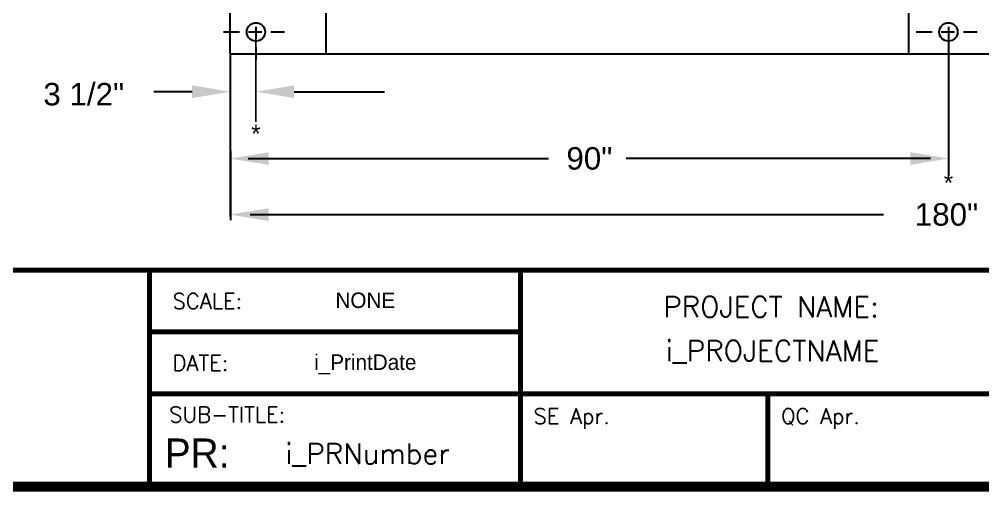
# Model space of a CAD drawing. Extents: x 527 to 1038, y -8 to 315.
# Drawn here: x 798.7 to 919.4, y -0.6 to 58.5 of the extents above; entities that cross this region are included whole.
import ezdxf
from ezdxf.enums import TextEntityAlignment as Align

# ---------------------------------------------------------------- set-up
doc = ezdxf.new("R2010")
doc.units = 0
doc.header["$MEASUREMENT"] = 0
doc.layers.get('0').update_dxf_attribs({"linetype": 'CONTINUOUS'})
doc.styles.add('dimentions', font='ARIAL.TTF')
doc.styles.add('SIMPLEX', font='SIMPLEX')

msp = doc.modelspace()

# ---------------------------------------------------------------- linework, layer by layer
at = {"lineweight": 30}
for p, q in [((825.13, 54.19), (825.13, 144.19)), ((910.13, 119.69), (910.13, 54.19)), ((837.13, 54.19), (837.13, 93.88)), ((825.13, 54.19), (825.13, 59.69)), ((824.29, 56.94), (826.27, 56.94)), ((827.42, 56.94), (829.09, 56.94)), ((828.34, 57.58), (828.34, 56.1)), ((830.23, 56.94), (831.93, 56.94)), ((911.08, 56.94), (913.07, 56.94)), ((914.21, 56.94), (915.88, 56.94)), ((915.13, 57.58), (915.13, 56.1)), ((915.13, 56.88), (915.13, 38.91)), ((917.03, 56.94), (918.72, 56.94)), ((828.34, 55.04), (828.34, 53.5)), ((915.13, 55.04), (915.13, 53.5)), ((825.13, 54.19), (1005.13, 54.19)), ((825.13, 54.13), (825.13, 33.89)), ((825.13, 54.07), (825.13, 44.3)), ((825.13, 50.87), (825.14, 33.39)), ((820.35, 49.45), (815.56, 49.45)), ((833.13, 49.45), (844.46, 49.45)), ((833.13, 49.45), (843.41, 49.45)), ((827.38, 41.09), (865.01, 41.09)), ((912.88, 41.09), (874.76, 41.09)), ((827.63, 34.07), (907.01, 34.07)), ((815, 27.13), (970, 27.13)), ((815, 0), (815, 27.13)), ((861.5, 27.13), (861.5, 0)), ((861.5, 19.38), (815, 19.38)), ((970, 11.63), (815, 11.63)), ((892.5, 11.63), (892.5, 0))]:
    msp.add_line(p, q, dxfattribs=at)
msp.add_line((828.34, 56.94), (828.34, 45.7))
at = {"const_width": 1.24}
msp.add_lwpolyline([(536, 0), (1032, 0), (1032, 310), (536, 310), (536, 0)], dxfattribs=at)
at = {"lineweight": 30, "const_width": 0.62}
for points in [[(1032, 27.13), (660, 27.13), (660, 0)], [(815, 27.13), (815, 0)], [(861.5, 27.13), (861.5, 0)], [(861.5, 19.38), (815, 19.38)], [(970, 11.63), (815, 11.63)], [(892.5, 11.63), (892.5, 0)]]:
    msp.add_lwpolyline(points, dxfattribs=at)
at = {"lineweight": 30}
for centre in [(828.34, 56.94), (915.13, 56.94)]:
    msp.add_circle(centre, 1.15, dxfattribs=at)
for points in [[(820.35, 48.66), (820.35, 50.25), (825.13, 49.45)], [(833.13, 48.66), (833.13, 50.25), (828.34, 49.45)], [(833.13, 48.66), (833.13, 50.25), (828.34, 49.45)], [(829.92, 40.29), (829.92, 41.88), (825.14, 41.08)], [(910.35, 40.29), (910.35, 41.88), (915.13, 41.09)], [(827.63, 34.49), (827.63, 33.65), (825.13, 34.07)], [(829.92, 33.27), (829.92, 34.87), (825.14, 34.07)]]:
    msp.add_solid(points, dxfattribs=at)

# ---------------------------------------------------------------- texts
for s, height, style, p in [('3 1/2"', 2.812, 'dimentions', (801.7, 47.74)), ('SCALE:', 1.937, 'SIMPLEX', (817.91, 22.28)), ('DATE:', 1.937, 'SIMPLEX', (817.91, 14.53)), ('SUB-TITLE:', 1.937, 'SIMPLEX', (817.49, 8.06)), ('SE Apr.', 1.937, 'SIMPLEX', (863.15, 7.88)), ('QC Apr.', 1.937, 'SIMPLEX', (894.15, 7.88))]:
    msp.add_text(s, height=height, dxfattribs=dict(at, style=style)).set_placement(p)
for s, height, p in [('*', 2.25, (828.34, 43.07)), ('*', 2.25, (915.13, 36.93)), ('NONE', 1.937, (842.05, 22.38)), ('i_PrintDate', 1.9375, (842.05, 14.63))]:
    msp.add_text(s, height=height, dxfattribs=at).set_placement(p, align=Align.CENTER)
at = {"lineweight": 30, "style": 'SIMPLEX'}
for s, p in [('PROJECT NAME:', (892.89, 21.25)), ('i_PROJECTNAME', (893.08, 15.74)), ('i_PRNumber', (842.32, 2.85))]:
    msp.add_text(s, height=2.573, dxfattribs=at).set_placement(p, align=Align.CENTER)
at = {"lineweight": 30}
msp.add_text('PR:', height=3.633, dxfattribs=at).set_placement((825.02, 2.41), align=Align.RIGHT)
at = {"lineweight": 30, "char_height": 2.812, "attachment_point": 5, "style": 'dimentions'}
for s, insert in [('90"', (870.13, 41.09)), ('180"', (914.88, 34.07))]:
    msp.add_mtext(s, dxfattribs=dict(at, insert=insert))

doc.saveas('drawing.dxf')
